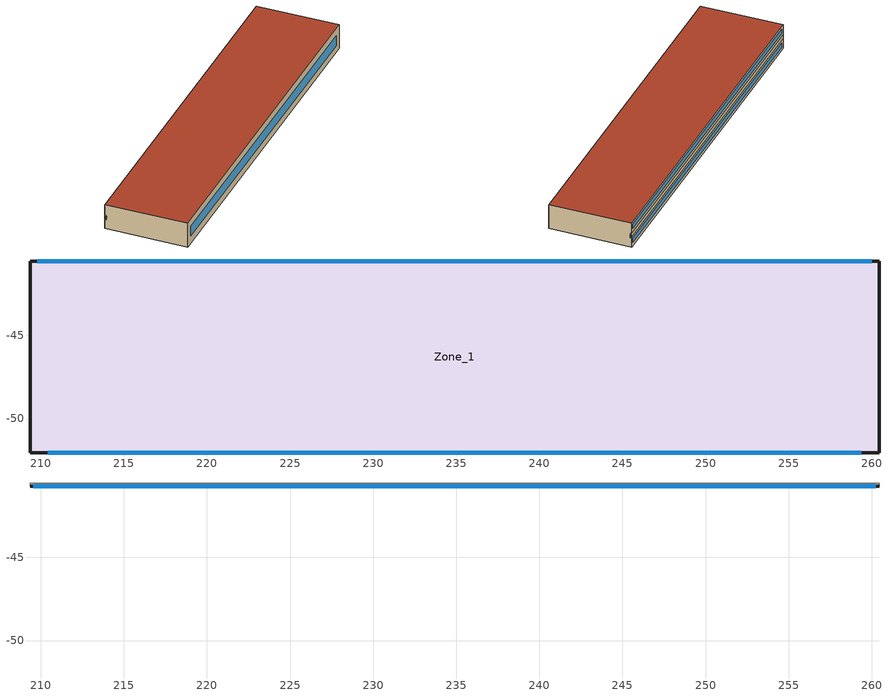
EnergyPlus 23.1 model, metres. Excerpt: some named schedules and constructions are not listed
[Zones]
Zone_1
 floor outside (UVal_0.3_Mass): 209.35,-40.52 260.44,-40.52 260.44,-52.06 209.35,-52.06 z9.18
 wall outside (UVal_0.3_Light): 260.44,-40.52 209.35,-40.52 z11.33:12.82; 260.44,-40.52 209.35,-40.52 z9.18:10.66; 209.35,-52.06 260.44,-52.06 z9.18:12.82; 260.44,-52.06,9.18 260.44,-40.52,9.18 260.44,-40.52,10.66 260.44,-40.71,10.58 260.44,-40.71,11.25 260.44,-40.52,11.33 260.44,-40.52,12.82 260.44,-52.06,12.82; 209.35,-40.52,9.18 209.35,-52.06,9.18 209.35,-52.06,12.82 209.35,-40.52,12.82 209.35,-40.52,11.33 209.35,-40.71,11.25 209.35,-40.71,10.58 209.35,-40.52,10.66
 wall to Zone_0 (Interior Partition (Mass)_FLIPPED): 260.44,-40.52 209.35,-40.52 z10.66:11.33; 260.44,-40.71,10.58 260.44,-40.52,10.66 260.44,-40.52,11.33 260.44,-40.71,11.25; 209.35,-40.52,10.66 209.35,-40.71,10.58 209.35,-40.71,11.25 209.35,-40.52,11.33
 window (90.1-2019 Nonresidential CZ 0 Glazing (Operable)): 260,-40.52 209.79,-40.52 z11.77:12.38; 260,-40.52 209.79,-40.52 z9.62:10.22; 210.41,-52.06 259.38,-52.06 z10.24:11.76
 roof outside (300mmInsulation 200mmConcrete): 209.35,-40.52 209.35,-52.06 260.44,-52.06 260.44,-40.52 z12.82
Zone_0
 floor outside (UVal_0.3_Mass): 260.44,-40.71,10.58 209.35,-40.71,10.58 209.35,-40.52,10.66 260.44,-40.52,10.66
 wall outside (UVal_0.3_Light): 209.35,-40.71 260.44,-40.71 z10.58:11.25
 window (90.1-2019 Nonresidential CZ 0 Glazing (Operable)): 209.55,-40.71 260.24,-40.71 z10.78:11.05
 roof outside (300mmInsulation 200mmConcrete): 209.35,-40.71,11.25 260.44,-40.71,11.25 260.44,-40.52,11.33 209.35,-40.52,11.33
[Schedule:Week:Daily]
CoolAvail_Zone_0_36; CoolAvail_Zone_1_36: dd3e86f8-0cff-437a-806c-c27c85ef9b50, 562132f0-322e-4aa7-9c54-fe61d3de62dd, e7c0a3ec-b1ec-4ac4-a673-7b23b1e55d57, 0ae905ee-bc16-468c-96ba-ea2e6a2d02e5, 9910ea82-44f5-4c04-b013-939b8c4b874b, 23ba2059-2bcd-422c-9575-b60d0dcee6c8, 0b8c8cfe-ecb2-4a14-9af8-2d6fddccc62c, dd3e86f8-0cff-437a-806c-c27c85ef9b50, dd3e86f8-0cff-437a-806c-c27c85ef9b50, dd3e86f8-0cff-437a-806c-c27c85ef9b50, dd3e86f8-0cff-437a-806c-c27c85ef9b50, dd3e86f8-0cff-437a-806c-c27c85ef9b50
CoolAvail_Zone_0_37; CoolAvail_Zone_1_37: 6dc8cc5d-0dec-417b-8a29-3f178ae933fb, 77348912-eb7d-4b01-bdad-abb212306843, 31fd60e5-79b7-4790-ba76-75b759cf785a, 882727e5-f28e-4586-92cd-5253f99b3810, c5bf9b45-3673-4d67-aae3-5094c654c7f7, 1462910e-a4f0-4668-acf7-f994fd4273a6, 18256dee-5552-45bb-aceb-a2c75b8db26c, 6dc8cc5d-0dec-417b-8a29-3f178ae933fb, 6dc8cc5d-0dec-417b-8a29-3f178ae933fb, 6dc8cc5d-0dec-417b-8a29-3f178ae933fb, 6dc8cc5d-0dec-417b-8a29-3f178ae933fb, 6dc8cc5d-0dec-417b-8a29-3f178ae933fb
CoolAvail_Zone_0_38; CoolAvail_Zone_1_38: 2713b6c1-7ae7-4de9-a3ca-cf5b9d0b8578, 5aa62e27-1999-4b4a-b515-b7f3c0e366d1, dd3e86f8-0cff-437a-806c-c27c85ef9b50, 06cb9ee0-6067-47d7-a9a7-32c5c84a31f8, cc3f28e4-db1f-423d-aaca-621a1a771eb3, a1558208-7dd1-43c6-9840-84c6cfeace36, 9b687180-d0d6-4be0-9f32-8081742b0dda, 2713b6c1-7ae7-4de9-a3ca-cf5b9d0b8578, 2713b6c1-7ae7-4de9-a3ca-cf5b9d0b8578, 2713b6c1-7ae7-4de9-a3ca-cf5b9d0b8578, 2713b6c1-7ae7-4de9-a3ca-cf5b9d0b8578, 2713b6c1-7ae7-4de9-a3ca-cf5b9d0b8578
CoolAvail_Zone_0_39; CoolAvail_Zone_1_39: 0399fb90-4aaa-40a2-9083-dd03d9e57e98, 968c30c3-8028-4506-8ae3-3d0685f844f1, f1a1bbf0-1582-4afe-bd42-5b8174672b99, c8b98222-20bd-4214-8d39-8198728a8718, a55f9852-8cee-4831-a5be-c749000c2c89, 8958225e-8270-4b93-91db-308e7b2f9d62, 6dc8cc5d-0dec-417b-8a29-3f178ae933fb, 0399fb90-4aaa-40a2-9083-dd03d9e57e98, 0399fb90-4aaa-40a2-9083-dd03d9e57e98, 0399fb90-4aaa-40a2-9083-dd03d9e57e98, 0399fb90-4aaa-40a2-9083-dd03d9e57e98, 0399fb90-4aaa-40a2-9083-dd03d9e57e98
CoolAvail_Zone_0_40; CoolAvail_Zone_1_40: 51bfb20a-88c2-4d0f-b961-148e259f4084, 77b0b52b-4348-4e29-9ecb-855a8559b5d9, 4becf6e5-9915-4278-a26c-6b81382492b6, b2c4d091-f747-4f00-a6c2-f65144cf880f, 88d57ac3-5df7-474c-8d46-86c248e5680d, d40b0eb7-c187-414e-922c-78cbdadb5c75, 657cbf07-81b5-4ec4-9239-2d3ad9d337a6, 51bfb20a-88c2-4d0f-b961-148e259f4084, 51bfb20a-88c2-4d0f-b961-148e259f4084, 51bfb20a-88c2-4d0f-b961-148e259f4084, 51bfb20a-88c2-4d0f-b961-148e259f4084, 51bfb20a-88c2-4d0f-b961-148e259f4084
CoolAvail_Zone_0_41; CoolAvail_Zone_1_41: 5c9c731b-d0ac-4a32-b476-88107f614e2b, e429ffde-e892-4907-884d-6f3033c53198, 38425715-f924-4179-910a-8eb091e51ebc, ea5e0f46-280c-4c9c-9490-9c070d6605f7, 9d100c96-3a76-4660-b1de-80b3aa14a481, 5f899446-9f45-4ccc-accc-317b0c43f499, c2cd83d7-628d-442f-a8d4-b1afc064c3e7, 5c9c731b-d0ac-4a32-b476-88107f614e2b, 5c9c731b-d0ac-4a32-b476-88107f614e2b, 5c9c731b-d0ac-4a32-b476-88107f614e2b, 5c9c731b-d0ac-4a32-b476-88107f614e2b, 5c9c731b-d0ac-4a32-b476-88107f614e2b
CoolAvail_Zone_0_42; CoolAvail_Zone_1_42: 0155c9fd-1a86-4f74-956b-98180d3d129a, 2a6db95b-8672-4162-bef4-b4611c612f60, 9c022a15-23bc-4e22-b865-12003017a799, 6611c320-1916-4108-8d55-c0f96424eb89, eff233da-4619-4895-967a-e7cf1d4f76c9, f2fb97d0-d9e3-4025-a2bb-1082bc7cafca, cff249c3-e2cf-4f86-be2e-c734c2f0368b, 0155c9fd-1a86-4f74-956b-98180d3d129a, 0155c9fd-1a86-4f74-956b-98180d3d129a, 0155c9fd-1a86-4f74-956b-98180d3d129a, 0155c9fd-1a86-4f74-956b-98180d3d129a, 0155c9fd-1a86-4f74-956b-98180d3d129a
CoolAvail_Zone_0_43; CoolAvail_Zone_1_43: d06a2445-80ea-4323-aea5-ac88c2004440, 6f80d56c-634f-40c4-8261-c99cc67249dc, 25fdda0d-56d5-470e-bd4b-1258a8f110f6, 1bbfc5e7-23e9-4b59-8f50-1b7cd0f27207, 198defff-7247-4c46-8848-d6c7376d5b0e, e94a3e0c-7051-4fd5-a86a-4060cfbc5c6c, fc4bfa63-bdc8-4f9a-936a-c82f7d324e48, d06a2445-80ea-4323-aea5-ac88c2004440, d06a2445-80ea-4323-aea5-ac88c2004440, d06a2445-80ea-4323-aea5-ac88c2004440, d06a2445-80ea-4323-aea5-ac88c2004440, d06a2445-80ea-4323-aea5-ac88c2004440
CoolAvail_Zone_0_44; CoolAvail_Zone_1_44: 6099fd47-2f56-424f-88ef-44e4e31b4d09, 22774a8e-fea5-4fa3-8af8-7e86b1552859, 45dd211f-1fec-4717-90b6-629b32b1fce3, 48db15f9-089e-4645-93fb-07b1a959c3c4, f7c0c5bb-6628-40ee-9fdc-960f73a2c860, 938a4bb9-f383-4f48-84e8-2d1e584ff8e0, 5855442b-cae3-4179-89e6-4b0f21d2c266, 6099fd47-2f56-424f-88ef-44e4e31b4d09, 6099fd47-2f56-424f-88ef-44e4e31b4d09, 6099fd47-2f56-424f-88ef-44e4e31b4d09, 6099fd47-2f56-424f-88ef-44e4e31b4d09, 6099fd47-2f56-424f-88ef-44e4e31b4d09
CoolAvail_Zone_0_45; CoolAvail_Zone_1_45: 31c42814-c034-4d92-9716-ce45103cc965, 96255590-fcd8-4002-92c2-89a7160b9312, b8c10180-ae1b-4637-abff-5843fcefebad, 5bfbe2a6-2dcd-455c-9737-f60f41903823, f1a1bbf0-1582-4afe-bd42-5b8174672b99, 3a054500-d4f1-4128-8e5c-d429371478c7, 31c42814-c034-4d92-9716-ce45103cc965, 31c42814-c034-4d92-9716-ce45103cc965, 31c42814-c034-4d92-9716-ce45103cc965, 31c42814-c034-4d92-9716-ce45103cc965, 31c42814-c034-4d92-9716-ce45103cc965, 31c42814-c034-4d92-9716-ce45103cc965
CoolAvail_Zone_0_46; CoolAvail_Zone_1_46: be56ddc0-3787-459c-94f0-0519ecd6419c, 2a6db95b-8672-4162-bef4-b4611c612f60, 4713b2fd-25b1-4860-8a9a-46a64ec82828, e2bbf5ef-b10d-423b-a048-036908ea11e5, 5014b7bf-0f3b-4f88-82e1-5c7e37b47ccc, 7979971a-0079-4197-a502-b127784189e7, a3591bf3-862b-4430-b8b5-c54fafe626ef, be56ddc0-3787-459c-94f0-0519ecd6419c, be56ddc0-3787-459c-94f0-0519ecd6419c, be56ddc0-3787-459c-94f0-0519ecd6419c, be56ddc0-3787-459c-94f0-0519ecd6419c, be56ddc0-3787-459c-94f0-0519ecd6419c
CoolAvail_Zone_0_47; CoolAvail_Zone_1_47: 647db582-2104-4565-9f99-573ab3686ab9, d0f69ad9-c55f-42f6-a286-7b67d1edfd0b, d7204e4a-3c8f-4b53-9d02-241684c3c4f0, 1c6b1c4b-0155-44e1-9d84-ad41843efc75, 1648b45f-7cdc-4305-b21f-ef2014c75ec3, f1423b0d-9584-4219-9a2b-97373f7faec1, ce5b70e6-018e-430b-9844-82dc74fbf567, 647db582-2104-4565-9f99-573ab3686ab9, 647db582-2104-4565-9f99-573ab3686ab9, 647db582-2104-4565-9f99-573ab3686ab9, 647db582-2104-4565-9f99-573ab3686ab9, 647db582-2104-4565-9f99-573ab3686ab9
CoolAvail_Zone_0_48; CoolAvail_Zone_1_48: 74deefee-b5df-45f8-be04-c4130a62bae0, aeb7107a-39cb-4c1e-b692-e863ca960aa3, 56b62c7e-3981-4352-8043-544142b6d3fd, 88a424ec-8a35-4eaa-a4fc-2e827993ef0b, 574bcc62-2d9c-403b-93d4-6789a4238b2b, 8ffe9e2c-e0a6-4a20-b798-07d0de1913b6, 3f6557fd-0471-480d-b8d2-6beadaf961c2, 74deefee-b5df-45f8-be04-c4130a62bae0, 74deefee-b5df-45f8-be04-c4130a62bae0, 74deefee-b5df-45f8-be04-c4130a62bae0, 74deefee-b5df-45f8-be04-c4130a62bae0, 74deefee-b5df-45f8-be04-c4130a62bae0
CoolAvail_Zone_0_49; CoolAvail_Zone_1_49: d8f6491c-4240-4a8f-887c-45798effe41e, 0c6fde0b-a378-4876-92d9-730014228bf8, 36d1b0b7-87e2-4a0d-8e9f-fe78881e2f28, 1abbb941-6070-4858-b727-5fccc88064cd, 9dde2454-29e8-4627-b110-07785b0ad131, 6471c05b-634f-4cea-b297-cc9a6d181ac8, 6d120570-c71a-456a-936b-4790f7d2fe83, d8f6491c-4240-4a8f-887c-45798effe41e, d8f6491c-4240-4a8f-887c-45798effe41e, d8f6491c-4240-4a8f-887c-45798effe41e, d8f6491c-4240-4a8f-887c-45798effe41e, d8f6491c-4240-4a8f-887c-45798effe41e
CoolAvail_Zone_0_50; CoolAvail_Zone_1_50: 795c3538-39d3-4629-806c-9860461c3728, 4becf6e5-9915-4278-a26c-6b81382492b6, 6ee5e2ac-34a7-49e2-baf8-49d15d107df6, 5442d4ab-66d8-446e-8f22-68027a0210f4, 028d05c2-9fb3-4ed3-91b9-85b1fa30371e, d100afa1-357a-4459-9d58-05f02eff0f62, 0bf370ce-2514-4ab4-9d50-22d84bf91def, 795c3538-39d3-4629-806c-9860461c3728, 795c3538-39d3-4629-806c-9860461c3728, 795c3538-39d3-4629-806c-9860461c3728, 795c3538-39d3-4629-806c-9860461c3728, 795c3538-39d3-4629-806c-9860461c3728
CoolAvail_Zone_0_51; CoolAvail_Zone_1_51: 7bb69084-23f6-4d1a-805c-a05c817f6937, b7815c1a-a955-4e52-b8c1-b576f0e5bb1c, 6740eecd-e9b7-490e-8da3-18f13c89bb59, 92c5b720-37bd-4d9f-b73b-e87c4c0beb39, 1886b593-03b4-4d14-af47-14a7f028cc2b, 7daa61b9-f0b6-4d8f-afa0-adba468dc0c8, 83df8296-2c1e-44f5-a319-5dcce4c41328, 7bb69084-23f6-4d1a-805c-a05c817f6937, 7bb69084-23f6-4d1a-805c-a05c817f6937, 7bb69084-23f6-4d1a-805c-a05c817f6937, 7bb69084-23f6-4d1a-805c-a05c817f6937, 7bb69084-23f6-4d1a-805c-a05c817f6937
CoolAvail_Zone_0_52; CoolAvail_Zone_1_52: 131c6ed6-765f-456b-93ba-9686025ab3ee, 131c6ed6-765f-456b-93ba-9686025ab3ee, 131c6ed6-765f-456b-93ba-9686025ab3ee, 131c6ed6-765f-456b-93ba-9686025ab3ee, 131c6ed6-765f-456b-93ba-9686025ab3ee, 131c6ed6-765f-456b-93ba-9686025ab3ee, 131c6ed6-765f-456b-93ba-9686025ab3ee, 131c6ed6-765f-456b-93ba-9686025ab3ee, 131c6ed6-765f-456b-93ba-9686025ab3ee, 131c6ed6-765f-456b-93ba-9686025ab3ee, 131c6ed6-765f-456b-93ba-9686025ab3ee, 131c6ed6-765f-456b-93ba-9686025ab3ee
NatVentAvail_Zone_0_48: aba6d40e-1341-4cba-afe5-4221a9445228, 24312aec-0cf7-42a9-b9e2-1b19f6172f01, 890035ed-1c47-4a83-8299-58e9e1532935, 92f83280-0bb5-4b2c-b4ad-96e06dc5d3e1, f22406d6-0da9-4591-8dc2-d28c7d1dc27e, d1a03db4-1a27-40c6-b42c-fdfab8f775fd, 85506c24-38eb-4b49-9642-2ac7b429701c, aba6d40e-1341-4cba-afe5-4221a9445228, aba6d40e-1341-4cba-afe5-4221a9445228, aba6d40e-1341-4cba-afe5-4221a9445228, aba6d40e-1341-4cba-afe5-4221a9445228, aba6d40e-1341-4cba-afe5-4221a9445228
NatVentAvail_Zone_0_49: 7e729cb4-f099-4db5-9b47-d724e0a4382e, 3becf80f-1fcc-4a9b-addd-bc32e620b82a, c680a379-2ab9-4a0c-b1e4-b36721074e50, 5fb4fa09-ef1c-4123-be9d-6c27c006cdbb, 9ee76e3b-75ee-4310-8700-eb6b45959406, 5513e2b8-2313-4361-9a9d-d7d6acd4ae0e, 4edf7c17-5816-4fe1-b65c-624f78058bb9, 7e729cb4-f099-4db5-9b47-d724e0a4382e, 7e729cb4-f099-4db5-9b47-d724e0a4382e, 7e729cb4-f099-4db5-9b47-d724e0a4382e, 7e729cb4-f099-4db5-9b47-d724e0a4382e, 7e729cb4-f099-4db5-9b47-d724e0a4382e
NatVentAvail_Zone_0_50: eb61cece-7894-46ee-bc77-f07d675974d8, 36300e22-5a42-4429-8a41-7ad86d4c66d2, e7273dae-a025-474d-a914-3c71e988e305, dc8609b7-c16f-4a78-a791-bc6abe8f7bc0, 953b80e7-6c8a-4094-8f17-232a51fc34fc, e2b79bcf-765c-457c-951c-190409af361d, b9f033b7-e0af-4c53-8fce-4ce6e0dd70ac, eb61cece-7894-46ee-bc77-f07d675974d8, eb61cece-7894-46ee-bc77-f07d675974d8, eb61cece-7894-46ee-bc77-f07d675974d8, eb61cece-7894-46ee-bc77-f07d675974d8, eb61cece-7894-46ee-bc77-f07d675974d8
NatVentAvail_Zone_0_51: b2bd2c2f-8bab-44e8-812d-d38ed3e5bc73, 542a4613-49b8-43ae-929e-0637ce29d694, ecc07ae4-aa65-48e2-a04c-f47245cebcf5, 3511036d-f7d5-41db-b59d-4e51d71e9c25, b222f3bc-a420-49de-9580-1446a2e7946c, 4b108c03-4b72-44ce-bb4c-358d0b01c9fb, bf986deb-52eb-4ae8-8d5c-a7c13872c7ef, b2bd2c2f-8bab-44e8-812d-d38ed3e5bc73, b2bd2c2f-8bab-44e8-812d-d38ed3e5bc73, b2bd2c2f-8bab-44e8-812d-d38ed3e5bc73, b2bd2c2f-8bab-44e8-812d-d38ed3e5bc73, b2bd2c2f-8bab-44e8-812d-d38ed3e5bc73
NatVentAvail_Zone_0_52: 3d6f3144-1d3e-472e-ac5b-28dac4189531, 3d6f3144-1d3e-472e-ac5b-28dac4189531, 3d6f3144-1d3e-472e-ac5b-28dac4189531, 3d6f3144-1d3e-472e-ac5b-28dac4189531, 3d6f3144-1d3e-472e-ac5b-28dac4189531, 3d6f3144-1d3e-472e-ac5b-28dac4189531, 3d6f3144-1d3e-472e-ac5b-28dac4189531, 3d6f3144-1d3e-472e-ac5b-28dac4189531, 3d6f3144-1d3e-472e-ac5b-28dac4189531, 3d6f3144-1d3e-472e-ac5b-28dac4189531, 3d6f3144-1d3e-472e-ac5b-28dac4189531, 3d6f3144-1d3e-472e-ac5b-28dac4189531
CoolAvail_Zone_1_0: b61ecc6a-e93b-45a3-8c7c-2c448b504a66, 1462910e-a4f0-4668-acf7-f994fd4273a6, f9c88616-844f-4803-9da6-d770755f0a1a, b9633bfe-118b-43e7-97d3-787a3a480072, f923c2f3-917e-47b4-a255-9dd38d7fe562, 74522f1b-6131-4416-8ced-f7d669b4af5a, be89c507-7ac4-406f-9e9d-11b564642cd4, b61ecc6a-e93b-45a3-8c7c-2c448b504a66, b61ecc6a-e93b-45a3-8c7c-2c448b504a66, b61ecc6a-e93b-45a3-8c7c-2c448b504a66, b61ecc6a-e93b-45a3-8c7c-2c448b504a66, b61ecc6a-e93b-45a3-8c7c-2c448b504a66
CoolAvail_Zone_1_1: 0698f2ce-5fbc-4046-ad44-a5e1c6a1a386, 5f001b71-6bc0-47ce-9cd9-f2a742ff6daa, b554efd4-8d42-40ca-a60b-dc88f218ce6d, 8ab3a4c3-e7f3-4209-aa45-2740a458cb37, 4bb6eff6-6e11-414b-9803-62aa02d7d536, dbaa1527-6015-4025-8f04-364619c1317b, 14e9dd52-c5f8-4895-b62a-c683baa2d7ee, 0698f2ce-5fbc-4046-ad44-a5e1c6a1a386, 0698f2ce-5fbc-4046-ad44-a5e1c6a1a386, 0698f2ce-5fbc-4046-ad44-a5e1c6a1a386, 0698f2ce-5fbc-4046-ad44-a5e1c6a1a386, 0698f2ce-5fbc-4046-ad44-a5e1c6a1a386
CoolAvail_Zone_1_2: 4f428be8-00c8-4d44-aaa3-f9f37d225e67, 480dd88f-fe00-4627-96be-43e7a61ecf90, 4bb6eff6-6e11-414b-9803-62aa02d7d536, 0427ac2c-ee09-4bb2-91c6-286f36f430e3, 1462910e-a4f0-4668-acf7-f994fd4273a6, 422423f1-fc75-499f-bf2b-5c9190a27293, e40ec8b3-12a0-41f4-ab59-8abd09546ab2, 4f428be8-00c8-4d44-aaa3-f9f37d225e67, 4f428be8-00c8-4d44-aaa3-f9f37d225e67, 4f428be8-00c8-4d44-aaa3-f9f37d225e67, 4f428be8-00c8-4d44-aaa3-f9f37d225e67, 4f428be8-00c8-4d44-aaa3-f9f37d225e67
CoolAvail_Zone_1_3: 407ddda8-5f5c-416a-845e-f8479b07bcf2, 65120fd8-c652-41c3-a5b2-b18f9619ba42, 36cc5ed7-76bf-4502-bdb1-dc48f9de8432, f4023421-0c52-489f-9e2d-6e91df87cda3, 7116c342-3e2c-449d-bf36-997b0237f6a4, b61ecc6a-e93b-45a3-8c7c-2c448b504a66, 69a3937d-8ba8-43d6-83f2-54fbfcb42120, 407ddda8-5f5c-416a-845e-f8479b07bcf2, 407ddda8-5f5c-416a-845e-f8479b07bcf2, 407ddda8-5f5c-416a-845e-f8479b07bcf2, 407ddda8-5f5c-416a-845e-f8479b07bcf2, 407ddda8-5f5c-416a-845e-f8479b07bcf2
CoolAvail_Zone_1_4: 02c3c3de-57a5-4973-813a-a6b7871d78e2, c7dca01e-dafb-48e1-90ed-0ce62af011b9, dd60f6f2-acfd-45aa-81bb-61a05b84a66a, 5e5772d5-3989-4a5b-80e4-fb713cbf4840, b3dad7c9-796d-45d7-a7f1-04040badca5c, 77dd541b-445c-4b64-b4a1-038180a2693f, c7dca01e-dafb-48e1-90ed-0ce62af011b9, 02c3c3de-57a5-4973-813a-a6b7871d78e2, 02c3c3de-57a5-4973-813a-a6b7871d78e2, 02c3c3de-57a5-4973-813a-a6b7871d78e2, 02c3c3de-57a5-4973-813a-a6b7871d78e2, 02c3c3de-57a5-4973-813a-a6b7871d78e2
CoolAvail_Zone_1_5: 7035087b-b62a-4e70-8621-357d6cd41543, 0a0bc0a3-c520-42e6-9e32-5f913cde84c4, 65b9bd1a-cb0c-4975-b023-ef0ee9a0ef00, 952757ea-6ecd-48f6-a0a9-b162bcaeb59d, 73463bba-bb12-4642-9d1f-ffcdff26b971, 3875121d-898c-4401-8301-b4792f88119c, 341d5593-1b1d-496e-836a-dba7d75e707f, 7035087b-b62a-4e70-8621-357d6cd41543, 7035087b-b62a-4e70-8621-357d6cd41543, 7035087b-b62a-4e70-8621-357d6cd41543, 7035087b-b62a-4e70-8621-357d6cd41543, 7035087b-b62a-4e70-8621-357d6cd41543
CoolAvail_Zone_1_6: 9fa13a07-9ee3-40f5-825e-3a458ea13ecd, 965ee7f9-0f31-4261-9fe4-b3eb4e87c9bf, d859ed9c-6c28-42e3-bdfa-814df2ce5288, 057f69e8-9607-4362-9e89-0fa16fee4eb5, f4b9b0f5-a60c-4849-a474-987a8280813e, b1ef72dd-305f-4fa4-a173-40fb70c5a0cc, 81b866a6-c7c6-4df5-9bb5-f2a27cdba458, 9fa13a07-9ee3-40f5-825e-3a458ea13ecd, 9fa13a07-9ee3-40f5-825e-3a458ea13ecd, 9fa13a07-9ee3-40f5-825e-3a458ea13ecd, 9fa13a07-9ee3-40f5-825e-3a458ea13ecd, 9fa13a07-9ee3-40f5-825e-3a458ea13ecd
CoolAvail_Zone_1_7: a47df98c-f4c6-4b7f-b41f-02d6b15e6af4, 84bb206d-7cb8-4fb8-a0a9-98f45439dfcb, 5f231fe1-19fb-4496-92a2-f8866ac34349, cc74662e-5968-438e-8433-2e99efac066d, 29047eb6-ad1c-4784-a534-0c6a0d4bf3b7, a06eab21-352e-4a29-9fb4-2ca2c5902dc1, dfd2b14d-9138-40e6-a857-d2ee61141335, a47df98c-f4c6-4b7f-b41f-02d6b15e6af4, a47df98c-f4c6-4b7f-b41f-02d6b15e6af4, a47df98c-f4c6-4b7f-b41f-02d6b15e6af4, a47df98c-f4c6-4b7f-b41f-02d6b15e6af4, a47df98c-f4c6-4b7f-b41f-02d6b15e6af4
CoolAvail_Zone_1_8: 6b1bd905-84f9-4cde-9362-bab364ff23e5, e7d5a1e0-2427-4993-a178-07f0f8964822, efded1f2-62cb-4091-a16b-848e0f331be9, 90b0308d-b36f-4494-bb98-cf3a84938c4a, d7baba81-6cbf-4d05-adeb-f802f4f9727f, f4c99446-2d73-45b3-8d0d-2b6243eeea2a, 96255590-fcd8-4002-92c2-89a7160b9312, 6b1bd905-84f9-4cde-9362-bab364ff23e5, 6b1bd905-84f9-4cde-9362-bab364ff23e5, 6b1bd905-84f9-4cde-9362-bab364ff23e5, 6b1bd905-84f9-4cde-9362-bab364ff23e5, 6b1bd905-84f9-4cde-9362-bab364ff23e5
CoolAvail_Zone_1_9: 89c604ad-ab54-4fc6-a910-a839b9050631, 22cabc15-21c3-4cb5-b603-2d9a9b24ea62, 96255590-fcd8-4002-92c2-89a7160b9312, abc59f01-8fd5-4213-a7bf-f44756c39fb4, 419b2285-6e3c-439e-b904-ae26d60a6f8b, 4ee5f2d4-fb6c-4e72-a168-3f65b394a219, bc90891e-28d3-4cdf-b06b-4985070b810d, 89c604ad-ab54-4fc6-a910-a839b9050631, 89c604ad-ab54-4fc6-a910-a839b9050631, 89c604ad-ab54-4fc6-a910-a839b9050631, 89c604ad-ab54-4fc6-a910-a839b9050631, 89c604ad-ab54-4fc6-a910-a839b9050631
CoolAvail_Zone_1_10: aa88df67-71ad-4db2-9608-95fe4998344b, 96255590-fcd8-4002-92c2-89a7160b9312, faa6e217-3f29-49bd-9d51-3f5d9c64520e, 634aeb9d-6e49-4ba7-830c-0ae56c37f6c8, 1a53dd4e-f9af-48dd-ab99-7c25bd721d09, a5a9132e-d20f-48b7-8746-6b7e5d5ce6c9, f2a5fb2d-a9e3-412a-a480-aace2d0d89a0, aa88df67-71ad-4db2-9608-95fe4998344b, aa88df67-71ad-4db2-9608-95fe4998344b, aa88df67-71ad-4db2-9608-95fe4998344b, aa88df67-71ad-4db2-9608-95fe4998344b, aa88df67-71ad-4db2-9608-95fe4998344b
CoolAvail_Zone_1_11: 96255590-fcd8-4002-92c2-89a7160b9312, cf9e3024-8a89-48c9-8bd0-3d0de0312c60, 2fd4532e-a3d9-40e1-8425-831474759212, 3e43f94e-3894-4654-8a70-b172f192fd88, fc3675b4-0499-4816-9a06-88e99fc6b6cc, a0569532-dcfa-4d13-8d6e-f70063de202a, 7f208a19-878c-46a9-903c-3270bca5aafb, 96255590-fcd8-4002-92c2-89a7160b9312, 96255590-fcd8-4002-92c2-89a7160b9312, 96255590-fcd8-4002-92c2-89a7160b9312, 96255590-fcd8-4002-92c2-89a7160b9312, 96255590-fcd8-4002-92c2-89a7160b9312
CoolAvail_Zone_1_12: 610257ec-89d4-48ca-843e-8c55d28179d5, 5aa310a8-fc51-4a51-8e21-d583092970db, 797f326c-382c-4497-b1d0-f46cb4a4eb5a, 50b02fa6-1ca8-4431-b9d2-e9a759f81279, cd3912f2-1dfb-4c99-9971-2a8aa3fadf44, fcbde0e3-56e1-4ffb-bfab-f136ca051e96, ccf4194c-3f63-44e3-9bd9-1c96b528d50e, 610257ec-89d4-48ca-843e-8c55d28179d5, 610257ec-89d4-48ca-843e-8c55d28179d5, 610257ec-89d4-48ca-843e-8c55d28179d5, 610257ec-89d4-48ca-843e-8c55d28179d5, 610257ec-89d4-48ca-843e-8c55d28179d5
CoolAvail_Zone_1_13: 517fa2c0-0e88-4061-99e2-2ef9967c6566, aa9a340d-9c72-4276-b6f6-0319e63cdb87, 82b07d1c-0eef-46a8-bc13-3b6de05f03d0, d23662b6-ce04-44cb-8a2a-41f50595bc77, 5ba7b205-5729-4327-a4d1-b8fe0a9b987a, de764696-80c9-4c0e-8456-2c96107a0d66, a1378dc1-1c05-4f5d-b3c3-f27ee2f56298, 517fa2c0-0e88-4061-99e2-2ef9967c6566, 517fa2c0-0e88-4061-99e2-2ef9967c6566, 517fa2c0-0e88-4061-99e2-2ef9967c6566, 517fa2c0-0e88-4061-99e2-2ef9967c6566, 517fa2c0-0e88-4061-99e2-2ef9967c6566
CoolAvail_Zone_1_14: 1caa02b3-6b1d-4b8e-a645-7af0f3f340bc, b8c28eab-156c-4f7e-8708-a0a1234ac0ee, 64242eb2-d754-401d-9495-42a12eb9c61f, e0e34658-4a64-4967-b992-3091d4a05e7c, bdee0c8a-ec19-485c-aacb-b4f05d12e1f4, abd1d0ea-8d8f-4d5c-bcfa-4186f1333908, 5d0397cb-bd89-4e18-bc04-cc693149a05b, 1caa02b3-6b1d-4b8e-a645-7af0f3f340bc, 1caa02b3-6b1d-4b8e-a645-7af0f3f340bc, 1caa02b3-6b1d-4b8e-a645-7af0f3f340bc, 1caa02b3-6b1d-4b8e-a645-7af0f3f340bc, 1caa02b3-6b1d-4b8e-a645-7af0f3f340bc
CoolAvail_Zone_1_15: 67fbaf29-cad6-4a1a-954f-2769da772fa2, eab5019f-420b-4f12-bd69-d84f9edacc4b, ba8c5136-ba69-47b1-890d-1f991f5e025f, e7273dae-a025-474d-a914-3c71e988e305, 7fb32094-573f-4076-a431-0ffdd28a4bb9, e5406a49-b87f-47f4-bba5-c1c6fa697582, 4618ba37-79fb-49ea-b4d4-171c47128939, 67fbaf29-cad6-4a1a-954f-2769da772fa2, 67fbaf29-cad6-4a1a-954f-2769da772fa2, 67fbaf29-cad6-4a1a-954f-2769da772fa2, 67fbaf29-cad6-4a1a-954f-2769da772fa2, 67fbaf29-cad6-4a1a-954f-2769da772fa2
CoolAvail_Zone_1_16: 7258799c-50ab-4081-a821-1a7dd393130b, 255d1a05-d109-4f99-aa86-e215d026e1d5, 9a62e354-dff9-4e31-9888-97e265a25ae2, 11be1703-9132-4569-bde7-3f456f07dd42, ba9443d0-42a1-4aa7-846f-b6cdc0b62a42, 2363395f-d665-414d-9fb1-a172407e2e6b, 091eaa50-1632-46ee-9804-07bc0671a720, 7258799c-50ab-4081-a821-1a7dd393130b, 7258799c-50ab-4081-a821-1a7dd393130b, 7258799c-50ab-4081-a821-1a7dd393130b, 7258799c-50ab-4081-a821-1a7dd393130b, 7258799c-50ab-4081-a821-1a7dd393130b
CoolAvail_Zone_1_17: afc353ec-e929-4f8d-aee6-6e55287c3106, d93207ce-8a0d-41d9-907e-e1ceb1d7edf3, 7f076a02-7746-4e13-818d-b29f2383b2fb, 6dc8cc5d-0dec-417b-8a29-3f178ae933fb, 5ac3eda0-ef48-44e2-b693-6d879083a65b, c66d9e7b-4dae-4dc2-ac5c-423a3b0ce716, 48c2442f-9f8a-46d4-bb13-a485cb804e6e, afc353ec-e929-4f8d-aee6-6e55287c3106, afc353ec-e929-4f8d-aee6-6e55287c3106, afc353ec-e929-4f8d-aee6-6e55287c3106, afc353ec-e929-4f8d-aee6-6e55287c3106, afc353ec-e929-4f8d-aee6-6e55287c3106
CoolAvail_Zone_1_18: e3d999b2-bb25-450c-83fd-3fffcd30c478, ca51677b-4d0d-4cce-88a8-2f8af7146b0c, 9781503c-efb4-4302-89e1-317e25ee1ebb, e3d999b2-bb25-450c-83fd-3fffcd30c478, bf10be7f-1b8d-4061-8ddc-22227df77dfb, 8979b414-b9aa-48bd-840d-c89cf7c9b2ae, a4c7ac68-29ea-4644-b722-c4cca775db8f, e3d999b2-bb25-450c-83fd-3fffcd30c478, e3d999b2-bb25-450c-83fd-3fffcd30c478, e3d999b2-bb25-450c-83fd-3fffcd30c478, e3d999b2-bb25-450c-83fd-3fffcd30c478, e3d999b2-bb25-450c-83fd-3fffcd30c478
CoolAvail_Zone_1_19: 99e9f15c-053b-43ae-8fc2-729f4ca7a09c, 4320704f-bf9e-4f58-8008-2c840c8082fd, 5e37ae3b-313e-440a-92af-8570955aae78, 1ad85eec-550e-436a-87ed-fc8f49af2ea3, dd39fa05-346b-4dd0-b4c1-654c115d7733, 8c577805-39ae-4626-b191-aa1383512494, 94b8af18-8fd5-476c-ae66-873dd8c8b203, 99e9f15c-053b-43ae-8fc2-729f4ca7a09c, 99e9f15c-053b-43ae-8fc2-729f4ca7a09c, 99e9f15c-053b-43ae-8fc2-729f4ca7a09c, 99e9f15c-053b-43ae-8fc2-729f4ca7a09c, 99e9f15c-053b-43ae-8fc2-729f4ca7a09c
CoolAvail_Zone_1_20: 562132f0-322e-4aa7-9c54-fe61d3de62dd, aae2830e-f9f6-4a3d-8d6f-0cf14e303b38, 99e9f15c-053b-43ae-8fc2-729f4ca7a09c, d300a0f2-c735-4539-b75c-f35292e215f6, fa032ce4-2a51-4e63-8503-6b7eb484d45c, 9a811813-a347-4096-8be1-c26e4116a527, aacc0f94-da1b-45a5-95c7-cd78f2862b56, 562132f0-322e-4aa7-9c54-fe61d3de62dd, 562132f0-322e-4aa7-9c54-fe61d3de62dd, 562132f0-322e-4aa7-9c54-fe61d3de62dd, 562132f0-322e-4aa7-9c54-fe61d3de62dd, 562132f0-322e-4aa7-9c54-fe61d3de62dd
CoolAvail_Zone_1_21: b0549669-16ea-49d0-a7c7-ab55f7cc589b, 0a0bc0a3-c520-42e6-9e32-5f913cde84c4, de932d5d-2254-491a-ba5d-a5e05150ae6d, 43671ba8-43c8-43ed-ba83-e1db7ba479c5, 77dc5050-22fb-44f2-9fb6-208f78707dfa, b4f2193d-d0dd-4201-8356-ad76ead08166, 50e49325-c70b-4805-adea-9445df59da86, b0549669-16ea-49d0-a7c7-ab55f7cc589b, b0549669-16ea-49d0-a7c7-ab55f7cc589b, b0549669-16ea-49d0-a7c7-ab55f7cc589b, b0549669-16ea-49d0-a7c7-ab55f7cc589b, b0549669-16ea-49d0-a7c7-ab55f7cc589b
CoolAvail_Zone_1_22: 6097f8c8-10c2-46e4-90e8-1e10696a80a0, 9dca353c-81fb-45e6-a2e0-0c0ea6ec10fa, 00cfff69-bd64-42c9-a9cd-da05aa79c897, 5c67843b-fbbf-49a3-9896-14a568e3432f, a34bd4c4-9749-499e-9428-84f9635dc4b9, f882cacd-28ff-49c2-a356-f388242d67bb, d4d43b22-6910-440b-bd69-453819fc78b2, 6097f8c8-10c2-46e4-90e8-1e10696a80a0, 6097f8c8-10c2-46e4-90e8-1e10696a80a0, 6097f8c8-10c2-46e4-90e8-1e10696a80a0, 6097f8c8-10c2-46e4-90e8-1e10696a80a0, 6097f8c8-10c2-46e4-90e8-1e10696a80a0
CoolAvail_Zone_1_23: f105e355-3413-40db-aa45-85fca079f495, 106a92f3-6e60-4419-aaa0-32559cbd2999, 1f6f9a2e-039f-43cd-ad4b-6cd25059b0a1, aeaeb883-3646-4b01-a0fa-3f1426348988, 934c32b1-560d-4f06-94a0-3a278eecf72f, 0abc7273-fa0b-4a4b-a39f-ca08615d4cff, 33b5e953-65e6-44b0-af16-dfc07d59931d, f105e355-3413-40db-aa45-85fca079f495, f105e355-3413-40db-aa45-85fca079f495, f105e355-3413-40db-aa45-85fca079f495, f105e355-3413-40db-aa45-85fca079f495, f105e355-3413-40db-aa45-85fca079f495
CoolAvail_Zone_1_24: 540140dd-eab2-4836-b210-1c4cd6603887, 427e9f6b-fcbb-4432-95c8-dcd35fe292e2, 71bff659-cbc7-4364-9719-71a8e020f28d, 283ff5f3-bb95-4aca-9dff-cf818e15a6cb, ba60f530-7a96-4aae-b0af-42dff6ef0424, f4ab6975-dd8e-47a7-a502-a4e2cda633f0, 54746d5b-eaa9-497d-8ad9-39f36eef245c, 540140dd-eab2-4836-b210-1c4cd6603887, 540140dd-eab2-4836-b210-1c4cd6603887, 540140dd-eab2-4836-b210-1c4cd6603887, 540140dd-eab2-4836-b210-1c4cd6603887, 540140dd-eab2-4836-b210-1c4cd6603887
CoolAvail_Zone_1_25: a777f39c-0e16-4d79-bbe6-16eed93a8d6c, f28ba32a-4bdc-495a-a7d7-84e902daa94b, 0b8c8cfe-ecb2-4a14-9af8-2d6fddccc62c, 83405f42-5d81-489d-82a0-d60bad987d29, 96646f9e-35e3-4291-96dd-9080b221532e, 59534057-db35-4c0a-891a-17f3bff3116b, b4aa4e35-88a0-4d1d-a615-c8499a8f83c2, a777f39c-0e16-4d79-bbe6-16eed93a8d6c, a777f39c-0e16-4d79-bbe6-16eed93a8d6c, a777f39c-0e16-4d79-bbe6-16eed93a8d6c, a777f39c-0e16-4d79-bbe6-16eed93a8d6c, a777f39c-0e16-4d79-bbe6-16eed93a8d6c
CoolAvail_Zone_1_26: 254659db-38be-439d-895c-0671bccbee5d, e6531d35-f2ca-4ca6-8ce9-630c06f34066, 5cec82dc-0db7-4b21-b7a1-60ced30389c5, 2f7ea196-4a6c-43c0-a7ce-5f56476cee04, c3353935-a5ee-4724-b73d-be9bc3fc8a4e, ff69fa10-e102-4ee9-bb22-80c657cc7dc6, 8e305b85-e5f6-4ff5-bc19-241cd9bd56e3, 254659db-38be-439d-895c-0671bccbee5d, 254659db-38be-439d-895c-0671bccbee5d, 254659db-38be-439d-895c-0671bccbee5d, 254659db-38be-439d-895c-0671bccbee5d, 254659db-38be-439d-895c-0671bccbee5d
CoolAvail_Zone_1_27: 0eebaa12-1151-445c-b104-7b7312003b79, 4695875a-d9c0-40ed-9ede-1e99e40cb0df, 59f41bbd-e347-414b-9ae6-2cbba1ac1003, 214cb882-0ebb-44f3-a3b1-71de5db5ab9a, d4a0be06-6e48-4b74-ab4f-a0580227c58f, 7fee9e55-e9e2-45af-8d0f-69f74c5b59a0, 206a5462-b18f-46db-8cc3-1a768dc72ab2, 0eebaa12-1151-445c-b104-7b7312003b79, 0eebaa12-1151-445c-b104-7b7312003b79, 0eebaa12-1151-445c-b104-7b7312003b79, 0eebaa12-1151-445c-b104-7b7312003b79, 0eebaa12-1151-445c-b104-7b7312003b79
CoolAvail_Zone_1_28: 67b25c71-0ff2-4e00-b43b-bcd3ff50567d, ef2f30eb-f57c-42ac-8931-9dc8ecca279f, e03998f8-167f-4aa2-b8c1-de980d6c00e6, 989434c8-9873-4dee-bd5b-88599eba1509, 6dc8cc5d-0dec-417b-8a29-3f178ae933fb, 38027835-9654-479c-a538-a09bd33ec882, b0549669-16ea-49d0-a7c7-ab55f7cc589b, 67b25c71-0ff2-4e00-b43b-bcd3ff50567d, 67b25c71-0ff2-4e00-b43b-bcd3ff50567d, 67b25c71-0ff2-4e00-b43b-bcd3ff50567d, 67b25c71-0ff2-4e00-b43b-bcd3ff50567d, 67b25c71-0ff2-4e00-b43b-bcd3ff50567d
CoolAvail_Zone_1_29: 545f4428-0bb0-4fa9-b11b-b6c22840f4dc, 4d8b61dc-a681-48ae-8a53-df940bbed812, 1c06bf28-ce6d-4ade-93c2-2cc1777686ca, 51bfb20a-88c2-4d0f-b961-148e259f4084, 6dc8cc5d-0dec-417b-8a29-3f178ae933fb, 6dc8cc5d-0dec-417b-8a29-3f178ae933fb, f92afedc-ed05-449c-ad1c-d04444de4702, 545f4428-0bb0-4fa9-b11b-b6c22840f4dc, 545f4428-0bb0-4fa9-b11b-b6c22840f4dc, 545f4428-0bb0-4fa9-b11b-b6c22840f4dc, 545f4428-0bb0-4fa9-b11b-b6c22840f4dc, 545f4428-0bb0-4fa9-b11b-b6c22840f4dc
CoolAvail_Zone_1_30: 813003cb-5e55-41f9-b185-d63d43b103d7, 96255590-fcd8-4002-92c2-89a7160b9312, 386e4c5f-e206-4d81-b07a-262bb75286da, e50cf139-b460-4324-9c89-1756b40cb8d9, 0e2327db-61d8-47eb-bccd-81c50d024901, e46c1a4a-df37-48e8-91ec-7a3fb792e0dc, bad19ed1-a165-49e9-bdcf-50a83f0369bf, 813003cb-5e55-41f9-b185-d63d43b103d7, 813003cb-5e55-41f9-b185-d63d43b103d7, 813003cb-5e55-41f9-b185-d63d43b103d7, 813003cb-5e55-41f9-b185-d63d43b103d7, 813003cb-5e55-41f9-b185-d63d43b103d7
CoolAvail_Zone_1_31: 6a555340-d99b-44a5-b5b3-e9c8d4b93700, d300a0f2-c735-4539-b75c-f35292e215f6, 1c06bf28-ce6d-4ade-93c2-2cc1777686ca, e6520ebb-4a66-4acc-bd0f-eb9086e822ae, 30553615-9950-492b-876b-85005b2e2d33, 83df8296-2c1e-44f5-a319-5dcce4c41328, 64bb524f-51c1-427f-b3f8-fa694a5f6b24, 6a555340-d99b-44a5-b5b3-e9c8d4b93700, 6a555340-d99b-44a5-b5b3-e9c8d4b93700, 6a555340-d99b-44a5-b5b3-e9c8d4b93700, 6a555340-d99b-44a5-b5b3-e9c8d4b93700, 6a555340-d99b-44a5-b5b3-e9c8d4b93700
CoolAvail_Zone_1_32: fdc53a02-7d27-4610-bbba-89dca327509c, dfb411bb-c066-4c6d-b029-3e9932c41236, b5b6e6f4-66a2-4aa6-8099-4418a82ba6de, 29609639-c90b-4b92-8765-756085a6e457, 88b71d78-9309-45db-80fe-5a1e7b194b95, ce6e8aaf-8268-48b6-bfba-95a13a56ef32, 8969f882-516e-40b0-8075-442010f92dd7, fdc53a02-7d27-4610-bbba-89dca327509c, fdc53a02-7d27-4610-bbba-89dca327509c, fdc53a02-7d27-4610-bbba-89dca327509c, fdc53a02-7d27-4610-bbba-89dca327509c, fdc53a02-7d27-4610-bbba-89dca327509c
CoolAvail_Zone_1_33: f1c7be85-ee7d-44d7-8973-73f5229ef154, aec5be84-c74b-4837-b783-877d0d85f7b5, f702b8ae-236e-44e8-9baf-bc18f0c6f0ee, 533d369f-7aef-4f75-bfba-fabdaaf57ea7, beed92c1-59c0-46cb-85a6-12d2367ba437, de932d5d-2254-491a-ba5d-a5e05150ae6d, e4a80fbb-a740-4be4-a69b-40d57ba56f1c, f1c7be85-ee7d-44d7-8973-73f5229ef154, f1c7be85-ee7d-44d7-8973-73f5229ef154, f1c7be85-ee7d-44d7-8973-73f5229ef154, f1c7be85-ee7d-44d7-8973-73f5229ef154, f1c7be85-ee7d-44d7-8973-73f5229ef154
CoolAvail_Zone_1_34: 70cfc139-73bd-4499-8325-3d746cc68319, 44ae0e2f-b8a7-4c10-a0a3-fbc9f8cd6816, 21d05566-82e3-4c5e-8334-fb49de5c2458, 4cb66c15-dc44-4e00-bfeb-8a1b1699a73f, 3603b237-67e1-450b-9a52-6672fc51e150, 92602f05-d2af-4712-8395-d9375a38b453, 22b4a5ba-d1fb-4b8a-b59b-b62db8be950a, 70cfc139-73bd-4499-8325-3d746cc68319, 70cfc139-73bd-4499-8325-3d746cc68319, 70cfc139-73bd-4499-8325-3d746cc68319, 70cfc139-73bd-4499-8325-3d746cc68319, 70cfc139-73bd-4499-8325-3d746cc68319
CoolAvail_Zone_1_35: 69fc2ac9-9365-42f9-9e94-44862192bf8a, dc350d04-33c0-4c7f-8ab5-975385410224, 0698f2ce-5fbc-4046-ad44-a5e1c6a1a386, 74cfb72b-7f02-4412-b35e-aa177c014198, 81b866a6-c7c6-4df5-9bb5-f2a27cdba458, 66bf70d2-8416-4e8b-a941-15945326d7b2, 3d0823be-a676-4f29-a25a-a59893407c13, 69fc2ac9-9365-42f9-9e94-44862192bf8a, 69fc2ac9-9365-42f9-9e94-44862192bf8a, 69fc2ac9-9365-42f9-9e94-44862192bf8a, 69fc2ac9-9365-42f9-9e94-44862192bf8a, 69fc2ac9-9365-42f9-9e94-44862192bf8a
NatVentAvail_Zone_1_0: 2a518f80-de97-4bb9-af46-7a5617ea188c, 47d5e172-7297-4fef-9ea7-efa298b10b6d, c24f8aea-1dfe-4a02-816f-de10271d57a0, 1cbbe566-5f13-4dcf-ae0f-5bc44530deb6, 738e4c43-c86f-4278-9d3e-befb8e2fe039, 6d1a37e9-a8d0-401b-a47d-65825c45db54, cfb4d723-1773-4a2c-bf0c-f8168f039f06, 2a518f80-de97-4bb9-af46-7a5617ea188c, 2a518f80-de97-4bb9-af46-7a5617ea188c, 2a518f80-de97-4bb9-af46-7a5617ea188c, 2a518f80-de97-4bb9-af46-7a5617ea188c, 2a518f80-de97-4bb9-af46-7a5617ea188c
NatVentAvail_Zone_1_1: a2ee0572-c58b-4f4a-8b26-9f82c7ef978e, dd737f40-c321-4089-825c-55a95fa1484e, 90ebf90b-8091-49e9-a4b4-ebbd1242a453, 49e8a078-9901-45cf-9446-a39c354928b8, 2c235abc-c36e-4426-9da4-70d3cc6d7f61, 9856ad43-48ed-4d23-8c21-655afc350eb0, 2b83028e-0ad2-44e4-bbf9-14e9319295e5, a2ee0572-c58b-4f4a-8b26-9f82c7ef978e, a2ee0572-c58b-4f4a-8b26-9f82c7ef978e, a2ee0572-c58b-4f4a-8b26-9f82c7ef978e, a2ee0572-c58b-4f4a-8b26-9f82c7ef978e, a2ee0572-c58b-4f4a-8b26-9f82c7ef978e
NatVentAvail_Zone_1_2: f052acc6-df28-4e2a-a212-0ede1b08d9e5, 50e7fd2f-513f-4318-8dac-979635dd03cb, 2c235abc-c36e-4426-9da4-70d3cc6d7f61, 7e642da2-e4c3-4f66-860d-59ea307698f1, 47d5e172-7297-4fef-9ea7-efa298b10b6d, f913ca1a-c52a-4259-9014-1e8f4399746e, 677ea048-126d-42d0-b1e0-984ff82ab856, f052acc6-df28-4e2a-a212-0ede1b08d9e5, f052acc6-df28-4e2a-a212-0ede1b08d9e5, f052acc6-df28-4e2a-a212-0ede1b08d9e5, f052acc6-df28-4e2a-a212-0ede1b08d9e5, f052acc6-df28-4e2a-a212-0ede1b08d9e5
NatVentAvail_Zone_1_3: a957bf78-9302-48a8-a660-0af6b0267a2b, d4d43b22-6910-440b-bd69-453819fc78b2, 97f84dbe-9e50-4f19-b6d5-9147c075f3e8, 13c2069f-7f2b-4032-af22-d2257ecb7c86, 43fa2f1a-081e-4e57-9523-56809cfe9ae8, 2a518f80-de97-4bb9-af46-7a5617ea188c, 2c5ece8a-8cd3-48a1-8d32-dba01f61282a, a957bf78-9302-48a8-a660-0af6b0267a2b, a957bf78-9302-48a8-a660-0af6b0267a2b, a957bf78-9302-48a8-a660-0af6b0267a2b, a957bf78-9302-48a8-a660-0af6b0267a2b, a957bf78-9302-48a8-a660-0af6b0267a2b
NatVentAvail_Zone_1_4: c02b487c-343c-471e-be81-e33139612448, 81bfd1af-3ed5-403e-80ec-4a4fbec1f1d0, 4934fc49-db1e-494b-a805-a1d7657aecd0, 0eb65f95-943a-4c6f-bcb2-b52d1ae4e918, 96f81800-34da-4eb9-84c7-3f31430c5264, 8c95ba37-2a9a-4fdb-82d1-64b9beb8b07c, 81bfd1af-3ed5-403e-80ec-4a4fbec1f1d0, c02b487c-343c-471e-be81-e33139612448, c02b487c-343c-471e-be81-e33139612448, c02b487c-343c-471e-be81-e33139612448, c02b487c-343c-471e-be81-e33139612448, c02b487c-343c-471e-be81-e33139612448
NatVentAvail_Zone_1_5: b1491252-2028-4153-8a61-6493cbad3d1b, e707575f-bc4c-4089-bc94-ff85867305f2, c1dc3923-95b6-4a2e-9c91-c4782262732f, 0b997fd8-4aac-4612-8793-7564ac021fc0, 63b4f569-3e4d-4e7e-9ee5-26138d131d1b, bb3cded4-596f-4fe6-b286-6fbebae6384e, 5573caec-7eec-4ef4-acf2-bac33305f6b9, b1491252-2028-4153-8a61-6493cbad3d1b, b1491252-2028-4153-8a61-6493cbad3d1b, b1491252-2028-4153-8a61-6493cbad3d1b, b1491252-2028-4153-8a61-6493cbad3d1b, b1491252-2028-4153-8a61-6493cbad3d1b
NatVentAvail_Zone_1_6: f35037ca-fbd8-4963-ae31-45f3027a8ee4, 21d05566-82e3-4c5e-8334-fb49de5c2458, 03fb23c5-8bab-4270-99d3-62dd1b414376, 335e553b-d8ce-4f0d-b87d-e93ba1132adf, 3092ac31-7028-4560-b4f3-f1ee70c2b2f9, ab547eff-f473-4787-a973-d52507695cc9, 2c17ef98-4bdc-498b-bd5c-c32e9281ee34, f35037ca-fbd8-4963-ae31-45f3027a8ee4, f35037ca-fbd8-4963-ae31-45f3027a8ee4, f35037ca-fbd8-4963-ae31-45f3027a8ee4, f35037ca-fbd8-4963-ae31-45f3027a8ee4, f35037ca-fbd8-4963-ae31-45f3027a8ee4
NatVentAvail_Zone_1_7: caee7d5f-26fa-48af-a3f8-2b9354922236, 6a91578c-c5ac-4fd5-a678-06214a411efe, daa7dffc-faa2-44c0-9aff-7a8a22278adb, 2b6f6364-8ae1-4fb8-94cc-22b9181fa33a, b352f36f-0648-433d-b2e5-df2f810b7fa0, d0199849-811e-4b51-b3b1-aced9c8f4099, 8403e9a5-54d5-4e51-84ac-bd3cb015ce49, caee7d5f-26fa-48af-a3f8-2b9354922236, caee7d5f-26fa-48af-a3f8-2b9354922236, caee7d5f-26fa-48af-a3f8-2b9354922236, caee7d5f-26fa-48af-a3f8-2b9354922236, caee7d5f-26fa-48af-a3f8-2b9354922236
NatVentAvail_Zone_1_8: 3c0015a0-7c83-4975-8943-625b42cae14c, 9c365b88-51c0-4036-8902-e6414ebe87e9, acd1d2db-8263-4e17-a9ea-5fcf63168bfc, 5b01dc8a-455e-430f-be2b-e5a3199aa147, 9a3aec88-395d-4171-bab1-333be00cb719, deff7fb6-1233-4355-ba53-d50b61412139, 7a9c21eb-80cf-4c52-a404-22f649150de2, 3c0015a0-7c83-4975-8943-625b42cae14c, 3c0015a0-7c83-4975-8943-625b42cae14c, 3c0015a0-7c83-4975-8943-625b42cae14c, 3c0015a0-7c83-4975-8943-625b42cae14c, 3c0015a0-7c83-4975-8943-625b42cae14c
NatVentAvail_Zone_1_9: aa54b486-c036-4ccf-a5ec-482161f9d1a0, 4409dc2b-422c-48df-b806-3462b4ea9b75, 7a9c21eb-80cf-4c52-a404-22f649150de2, 15300256-523c-4ba7-9399-58c8b4cf82f0, 11c92792-121f-4a19-b1a8-cab4cc7b7568, 193ee268-4f1c-4491-b7dc-fc95fa7f2c22, d61deb23-7a2c-4bdb-87eb-37986b3f47b9, aa54b486-c036-4ccf-a5ec-482161f9d1a0, aa54b486-c036-4ccf-a5ec-482161f9d1a0, aa54b486-c036-4ccf-a5ec-482161f9d1a0, aa54b486-c036-4ccf-a5ec-482161f9d1a0, aa54b486-c036-4ccf-a5ec-482161f9d1a0
NatVentAvail_Zone_1_10: 6f7b168e-d2fe-4b2f-b041-8a0086aa92a8, 7a9c21eb-80cf-4c52-a404-22f649150de2, 8902fb73-14b3-4015-8892-243d7f4035e9, b9d64ca5-726b-46cd-8ea4-ae8daa22fcee, 6b67eb7a-aaec-4818-a05f-3f96ef897238, f8ea0db0-a31c-4801-8f99-5d2a0b011c13, 9652c9ee-0449-4b60-9731-b0c949bdf395, 6f7b168e-d2fe-4b2f-b041-8a0086aa92a8, 6f7b168e-d2fe-4b2f-b041-8a0086aa92a8, 6f7b168e-d2fe-4b2f-b041-8a0086aa92a8, 6f7b168e-d2fe-4b2f-b041-8a0086aa92a8, 6f7b168e-d2fe-4b2f-b041-8a0086aa92a8
NatVentAvail_Zone_1_11: 7a9c21eb-80cf-4c52-a404-22f649150de2, cca85a2b-502b-457d-be32-72bb628673fe, 89a12628-9f62-4179-9b97-b241d7d7c473, 4d93b0f2-717d-4438-857c-af80a3c4e3bf, 7ae87f65-995a-49f3-a33d-63d19bd1f764, faaba768-ddd8-4938-9a8a-62429549dfe6, 32b04c42-fe6a-4795-81cb-188a09a98502, 7a9c21eb-80cf-4c52-a404-22f649150de2, 7a9c21eb-80cf-4c52-a404-22f649150de2, 7a9c21eb-80cf-4c52-a404-22f649150de2, 7a9c21eb-80cf-4c52-a404-22f649150de2, 7a9c21eb-80cf-4c52-a404-22f649150de2
NatVentAvail_Zone_1_12: 8d6d8014-f4c9-4cd8-93b3-1ca0af03c994, ca792081-6c4f-4f1f-b278-1aedaaaf0698, 3e417aa0-8741-4103-bd16-7ad589803e2b, f07e16d1-21e8-4230-9ed4-3984e175f0bb, d1427d59-8656-42cc-922f-e5ba14e9b123, 51c70e09-dba3-4ead-b776-e0524bafae63, 89a5dd6a-1b7c-47de-b88e-d5f004eb6d34, 8d6d8014-f4c9-4cd8-93b3-1ca0af03c994, 8d6d8014-f4c9-4cd8-93b3-1ca0af03c994, 8d6d8014-f4c9-4cd8-93b3-1ca0af03c994, 8d6d8014-f4c9-4cd8-93b3-1ca0af03c994, 8d6d8014-f4c9-4cd8-93b3-1ca0af03c994
NatVentAvail_Zone_1_13: a7c5f3d4-208d-459e-bce0-384e2fbacbd3, 559ff331-aaec-42fd-9f7f-fe954d016d68, dfaa4633-e67a-4a0a-9be0-da729e541791, 82b44f58-5861-43ca-8494-60492f3df2e9, 2af22c84-25c7-4b5c-8f75-3d119aca7bbb, 08b04fac-b8e4-494d-8755-c7d5a0cc9b75, a4c1f0bd-d03a-467d-8bdf-c1c425ec8177, a7c5f3d4-208d-459e-bce0-384e2fbacbd3, a7c5f3d4-208d-459e-bce0-384e2fbacbd3, a7c5f3d4-208d-459e-bce0-384e2fbacbd3, a7c5f3d4-208d-459e-bce0-384e2fbacbd3, a7c5f3d4-208d-459e-bce0-384e2fbacbd3
NatVentAvail_Zone_1_14: 360e8374-bdae-492e-9e92-d59e597f767b, 4cac9b0b-0590-428a-a751-05f1bf1a5be3, 24977081-ed4a-4a27-9e8c-b11cadde68b4, 5616d25d-ec74-4691-9958-6c9f7899a0cb, cb711628-c3b2-4d1e-b0cb-4b5bdd440211, c75690f4-39e2-4745-947c-6061b83dd841, e04b1f85-e567-460b-bb56-c5208498b013, 360e8374-bdae-492e-9e92-d59e597f767b, 360e8374-bdae-492e-9e92-d59e597f767b, 360e8374-bdae-492e-9e92-d59e597f767b, 360e8374-bdae-492e-9e92-d59e597f767b, 360e8374-bdae-492e-9e92-d59e597f767b
NatVentAvail_Zone_1_15: 51aa7eb5-1467-42c0-abf6-2a68a3222b07, 6def4635-e2e4-4e7b-b2ac-ce7b5f61a31c, b6858ce3-132b-4dad-9ce2-6c57d3e2b7a2, 6ee5e2ac-34a7-49e2-baf8-49d15d107df6, 02120f08-4f7f-42a2-8188-d59a1e894634, abee59a3-edce-4826-b702-dad5f60b9c61, 7d33f980-9bc0-47de-a709-0d46a6c5ad86, 51aa7eb5-1467-42c0-abf6-2a68a3222b07, 51aa7eb5-1467-42c0-abf6-2a68a3222b07, 51aa7eb5-1467-42c0-abf6-2a68a3222b07, 51aa7eb5-1467-42c0-abf6-2a68a3222b07, 51aa7eb5-1467-42c0-abf6-2a68a3222b07
NatVentAvail_Zone_1_16: 32ce63b6-7258-4c37-a670-96866be5261e, 5e30685c-b185-41f3-aedd-9076064208c7, 3163e81a-2bf8-44f8-ab74-c5404a363dde, 999e5a6f-debf-40f2-a33e-d1fdb83a4ef2, 508ceb40-246e-4973-8698-d7cae9f8c292, bfabeba1-0d60-49b3-9697-a3861789912b, 0d8270cb-5cef-4e7a-acd7-4b10be6fba3a, 32ce63b6-7258-4c37-a670-96866be5261e, 32ce63b6-7258-4c37-a670-96866be5261e, 32ce63b6-7258-4c37-a670-96866be5261e, 32ce63b6-7258-4c37-a670-96866be5261e, 32ce63b6-7258-4c37-a670-96866be5261e
